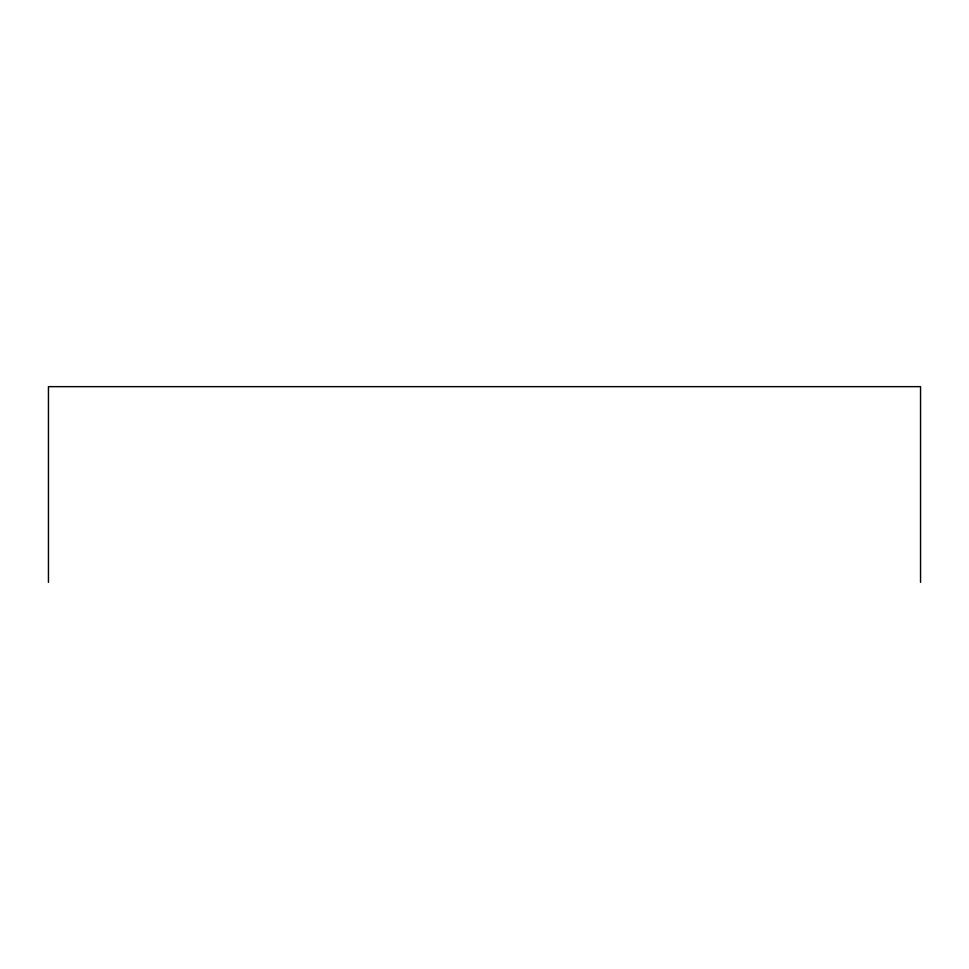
<?xml version="1.0" encoding="UTF-8"?>
<svg xmlns="http://www.w3.org/2000/svg" width="969" height="969" viewBox="0 0 969 969"><rect width="100%" height="100%" fill="white"/><g stroke="black" fill="none" stroke-linecap="round" stroke-linejoin="round"><path stroke-width="1.45" d="M920.55 582.345L920.55 386.655L48.45 386.655L48.45 582.345"/></g></svg>
